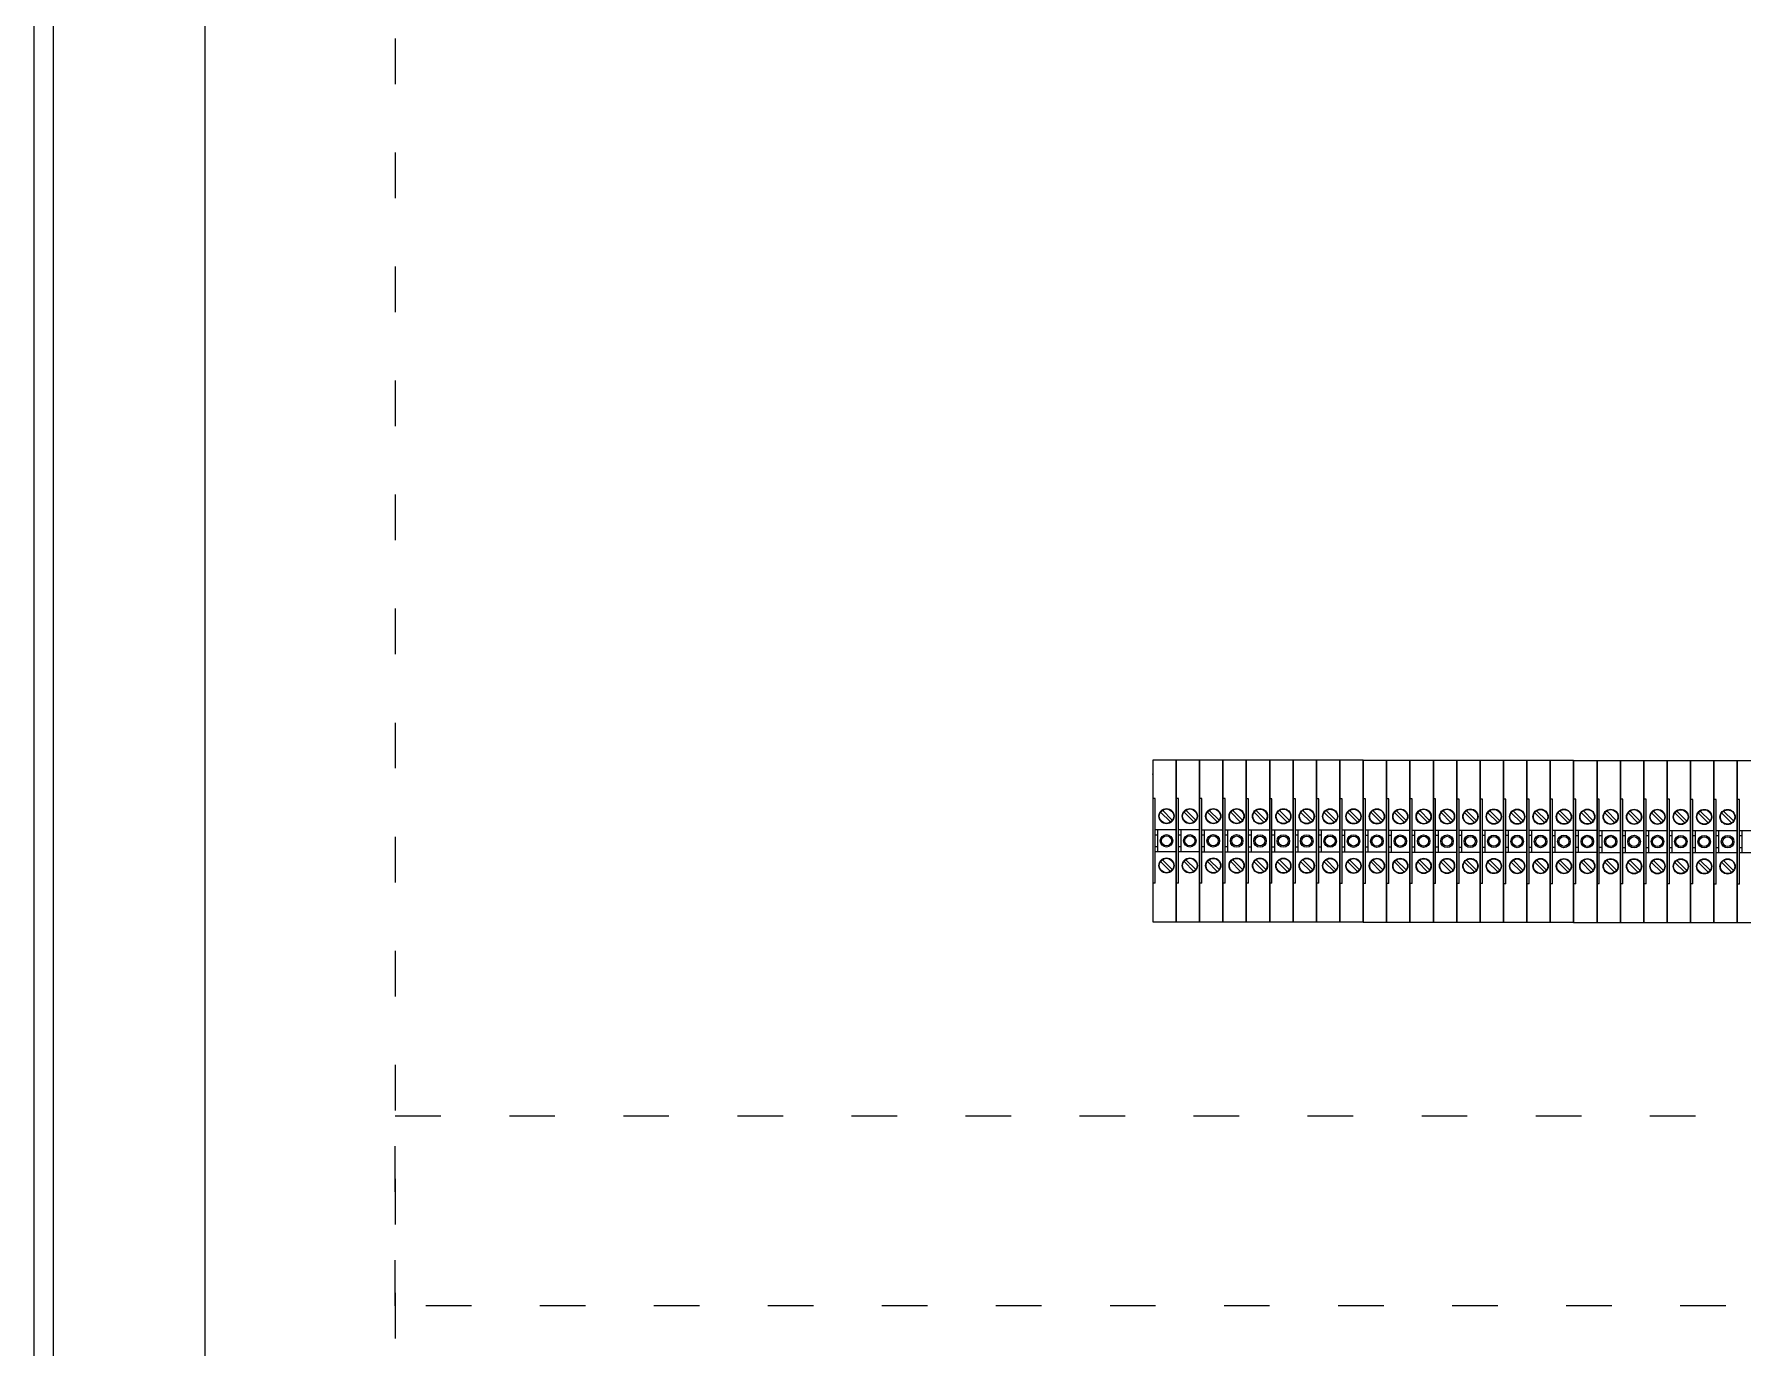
# Model space of a CAD drawing. Header units: millimetres. Extents: x 14879 to 38758, y -20740 to 1136.
# Drawn here: x 34917.1 to 35366.6, y -1366.2 to -1020.7 of the extents above; entities that cross this region are included whole.
import ezdxf

# ---------------------------------------------------------------- set-up
doc = ezdxf.new("R2010")
doc.units = ezdxf.units.MM
doc.linetypes.add('ACAD_ISO03W100', pattern=[30, 12, -18])
doc.linetypes.add('DOT', pattern=[0.559539, 0, -0.27977, 0, -0.27977])
doc.layers.add('1', color=7, linetype='Continuous')

msp = doc.modelspace()

# ---------------------------------------------------------------- linework, layer by layer
for p, q in [((34917.11, -1711.79), (34917.11, 288.21)), ((34922.11, 283.21), (34922.11, -1706.79)), ((34962.11, -1666.79), (34962.11, 243.21))]:
    msp.add_line(p, q)
at = {"color": 1, "linetype": 'ACAD_ISO03W100'}
for points in [[(34962.11, -361.79), (35012.11, -361.79), (35012.11, -1487.35), (34962.11, -1487.35)], [(35012.11, -1355.22), (35012.11, -1305.23), (35722.12, -1305.23), (35722.12, -1355.22)]]:
    msp.add_lwpolyline(points, close=True, dxfattribs=at)
at = {"layer": '1', "color": 7}
for p, q in [((35211.38, -1211.62), (35211.38, -1221.74)), ((35217.53, -1211.62), (35211.38, -1211.62)), ((35217.53, -1254.14), (35217.53, -1211.62)), ((35217.53, -1211.62), (35217.53, -1221.74)), ((35223.68, -1211.62), (35217.53, -1211.62)), ((35223.68, -1254.14), (35223.68, -1211.62)), ((35223.68, -1211.63), (35223.68, -1221.75)), ((35229.83, -1211.63), (35223.68, -1211.63)), ((35229.83, -1254.15), (35229.83, -1211.63)), ((35229.83, -1211.64), (35229.83, -1221.77)), ((35235.98, -1211.64), (35229.83, -1211.64)), ((35235.98, -1254.17), (35235.98, -1211.64)), ((35235.98, -1211.65), (35235.98, -1221.78)), ((35242.13, -1211.65), (35235.98, -1211.65)), ((35242.13, -1254.18), (35242.13, -1211.65)), ((35242.13, -1211.67), (35242.13, -1221.79)), ((35248.28, -1211.67), (35242.13, -1211.67)), ((35248.28, -1254.19), (35248.28, -1211.67)), ((35248.28, -1211.67), (35248.28, -1221.79)), ((35254.43, -1211.67), (35248.28, -1211.67)), ((35254.43, -1254.19), (35254.43, -1211.67)), ((35254.43, -1211.68), (35254.43, -1221.8)), ((35260.58, -1211.68), (35254.43, -1211.68)), ((35260.58, -1254.2), (35260.58, -1211.68)), ((35260.58, -1211.69), (35260.58, -1221.82)), ((35266.73, -1211.69), (35260.58, -1211.69)), ((35266.73, -1254.22), (35266.73, -1211.69)), ((35266.73, -1211.7), (35266.73, -1221.83)), ((35272.88, -1211.7), (35266.73, -1211.7)), ((35272.88, -1254.23), (35272.88, -1211.7)), ((35272.88, -1211.72), (35272.88, -1221.84)), ((35279.03, -1211.72), (35272.88, -1211.72)), ((35279.03, -1254.24), (35279.03, -1211.72)), ((35279.03, -1211.72), (35279.03, -1221.84)), ((35285.18, -1211.72), (35279.03, -1211.72)), ((35285.18, -1254.24), (35285.18, -1211.72)), ((35285.18, -1211.73), (35285.18, -1221.85)), ((35291.33, -1211.73), (35285.18, -1211.73)), ((35291.33, -1254.25), (35291.33, -1211.73)), ((35291.33, -1211.74), (35291.33, -1221.87)), ((35297.48, -1211.74), (35291.33, -1211.74)), ((35297.48, -1254.27), (35297.48, -1211.74)), ((35297.48, -1211.75), (35297.48, -1221.88)), ((35303.63, -1211.75), (35297.48, -1211.75)), ((35303.63, -1254.28), (35303.63, -1211.75)), ((35303.63, -1211.77), (35303.63, -1221.89)), ((35309.78, -1211.77), (35303.63, -1211.77)), ((35309.78, -1254.29), (35309.78, -1211.77)), ((35309.78, -1211.77), (35309.78, -1221.89)), ((35315.93, -1211.77), (35309.78, -1211.77)), ((35315.93, -1254.29), (35315.93, -1211.77)), ((35315.93, -1211.78), (35315.93, -1221.9)), ((35322.08, -1211.78), (35315.93, -1211.78)), ((35322.08, -1254.3), (35322.08, -1211.78)), ((35322.08, -1211.79), (35322.08, -1221.92)), ((35328.23, -1211.79), (35322.08, -1211.79)), ((35328.23, -1254.32), (35328.23, -1211.79)), ((35328.23, -1211.8), (35328.23, -1221.93)), ((35334.38, -1211.8), (35328.23, -1211.8)), ((35334.38, -1254.33), (35334.38, -1211.8)), ((35334.38, -1211.82), (35334.38, -1221.94)), ((35340.53, -1211.82), (35334.38, -1211.82)), ((35340.53, -1254.34), (35340.53, -1211.82)), ((35340.53, -1211.82), (35340.53, -1221.94)), ((35346.68, -1211.82), (35340.53, -1211.82)), ((35346.68, -1254.34), (35346.68, -1211.82)), ((35346.68, -1211.83), (35346.68, -1221.95)), ((35352.83, -1211.83), (35346.68, -1211.83)), ((35352.83, -1254.35), (35352.83, -1211.83)), ((35352.83, -1211.84), (35352.83, -1221.97)), ((35358.98, -1211.84), (35352.83, -1211.84)), ((35358.98, -1254.37), (35358.98, -1211.84)), ((35358.98, -1211.85), (35358.98, -1221.98)), ((35365.13, -1211.85), (35358.98, -1211.85)), ((35365.13, -1254.38), (35365.13, -1211.85)), ((35365.13, -1211.85), (35365.13, -1221.98)), ((35371.28, -1211.85), (35365.13, -1211.85)), ((35211.98, -1221.74), (35211.38, -1221.74)), ((35211.38, -1221.74), (35211.38, -1243.99)), ((35211.98, -1243.99), (35211.98, -1221.74)), ((35218.13, -1221.74), (35217.53, -1221.74)), ((35217.53, -1221.74), (35217.53, -1243.99)), ((35218.13, -1243.99), (35218.13, -1221.74)), ((35224.28, -1221.75), (35223.68, -1221.75)), ((35223.68, -1221.75), (35223.68, -1244)), ((35224.28, -1244), (35224.28, -1221.75)), ((35230.43, -1221.77), (35229.83, -1221.77)), ((35229.83, -1221.77), (35229.83, -1244.02)), ((35230.43, -1244.02), (35230.43, -1221.77)), ((35236.58, -1221.78), (35235.98, -1221.78)), ((35235.98, -1221.78), (35235.98, -1244.03)), ((35236.58, -1244.03), (35236.58, -1221.78)), ((35242.73, -1221.79), (35242.13, -1221.79)), ((35242.13, -1221.79), (35242.13, -1244.04)), ((35242.73, -1244.04), (35242.73, -1221.79)), ((35248.88, -1221.79), (35248.28, -1221.79)), ((35248.28, -1221.79), (35248.28, -1244.04)), ((35248.88, -1244.04), (35248.88, -1221.79)), ((35255.03, -1221.8), (35254.43, -1221.8)), ((35254.43, -1221.8), (35254.43, -1244.05)), ((35255.03, -1244.05), (35255.03, -1221.8)), ((35261.18, -1221.82), (35260.58, -1221.82)), ((35260.58, -1221.82), (35260.58, -1244.07)), ((35261.18, -1244.07), (35261.18, -1221.82)), ((35267.33, -1221.83), (35266.73, -1221.83)), ((35266.73, -1221.83), (35266.73, -1244.08)), ((35267.33, -1244.08), (35267.33, -1221.83)), ((35273.48, -1221.84), (35272.88, -1221.84)), ((35272.88, -1221.84), (35272.88, -1244.09)), ((35273.48, -1244.09), (35273.48, -1221.84)), ((35279.63, -1221.84), (35279.03, -1221.84)), ((35279.03, -1221.84), (35279.03, -1244.09)), ((35279.63, -1244.09), (35279.63, -1221.84)), ((35285.78, -1221.85), (35285.18, -1221.85)), ((35285.18, -1221.85), (35285.18, -1244.1)), ((35285.78, -1244.1), (35285.78, -1221.85)), ((35291.93, -1221.87), (35291.33, -1221.87)), ((35291.33, -1221.87), (35291.33, -1244.12)), ((35291.93, -1244.12), (35291.93, -1221.87)), ((35298.08, -1221.88), (35297.48, -1221.88)), ((35297.48, -1221.88), (35297.48, -1244.13)), ((35298.08, -1244.13), (35298.08, -1221.88)), ((35304.23, -1221.89), (35303.63, -1221.89)), ((35303.63, -1221.89), (35303.63, -1244.14)), ((35304.23, -1244.14), (35304.23, -1221.89)), ((35310.38, -1221.89), (35309.78, -1221.89)), ((35309.78, -1221.89), (35309.78, -1244.14)), ((35310.38, -1244.14), (35310.38, -1221.89)), ((35316.53, -1221.9), (35315.93, -1221.9)), ((35315.93, -1221.9), (35315.93, -1244.15)), ((35316.53, -1244.15), (35316.53, -1221.9)), ((35322.68, -1221.92), (35322.08, -1221.92)), ((35322.08, -1221.92), (35322.08, -1244.17)), ((35322.68, -1244.17), (35322.68, -1221.92)), ((35328.83, -1221.93), (35328.23, -1221.93)), ((35328.23, -1221.93), (35328.23, -1244.18)), ((35328.83, -1244.18), (35328.83, -1221.93)), ((35334.98, -1221.94), (35334.38, -1221.94)), ((35334.38, -1221.94), (35334.38, -1244.19)), ((35334.98, -1244.19), (35334.98, -1221.94)), ((35341.13, -1221.94), (35340.53, -1221.94)), ((35340.53, -1221.94), (35340.53, -1244.19)), ((35341.13, -1244.19), (35341.13, -1221.94)), ((35347.28, -1221.95), (35346.68, -1221.95)), ((35346.68, -1221.95), (35346.68, -1244.2)), ((35347.28, -1244.2), (35347.28, -1221.95)), ((35353.43, -1221.97), (35352.83, -1221.97)), ((35352.83, -1221.97), (35352.83, -1244.22)), ((35353.43, -1244.22), (35353.43, -1221.97)), ((35359.58, -1221.98), (35358.98, -1221.98)), ((35358.98, -1221.98), (35358.98, -1244.23)), ((35359.58, -1244.23), (35359.58, -1221.98)), ((35365.73, -1221.98), (35365.13, -1221.98)), ((35365.13, -1221.98), (35365.13, -1244.23)), ((35365.73, -1244.23), (35365.73, -1221.98)), ((35216.01, -1227.9), (35213.44, -1225.33)), ((35213.94, -1224.83), (35216.51, -1227.4)), ((35222.16, -1227.9), (35219.59, -1225.33)), ((35220.09, -1224.83), (35222.66, -1227.4)), ((35228.31, -1227.91), (35225.74, -1225.34)), ((35226.24, -1224.85), (35228.81, -1227.42)), ((35234.46, -1227.92), (35231.89, -1225.35)), ((35232.39, -1224.86), (35234.96, -1227.43)), ((35240.61, -1227.94), (35238.04, -1225.37)), ((35238.54, -1224.87), (35241.11, -1227.44)), ((35246.76, -1227.95), (35244.19, -1225.38)), ((35244.69, -1224.88), (35247.26, -1227.45)), ((35252.91, -1227.95), (35250.34, -1225.38)), ((35250.84, -1224.88), (35253.41, -1227.45)), ((35259.06, -1227.96), (35256.49, -1225.39)), ((35256.99, -1224.9), (35259.56, -1227.47)), ((35265.21, -1227.97), (35262.64, -1225.4)), ((35263.14, -1224.91), (35265.71, -1227.48)), ((35271.36, -1227.99), (35268.79, -1225.42)), ((35269.29, -1224.92), (35271.86, -1227.49)), ((35277.51, -1228), (35274.94, -1225.43)), ((35275.44, -1224.93), (35278.01, -1227.5)), ((35283.66, -1228), (35281.09, -1225.43)), ((35281.59, -1224.93), (35284.16, -1227.5)), ((35289.81, -1228.01), (35287.24, -1225.44)), ((35287.74, -1224.95), (35290.31, -1227.52)), ((35295.96, -1228.02), (35293.39, -1225.45)), ((35293.89, -1224.96), (35296.46, -1227.53)), ((35302.11, -1228.04), (35299.54, -1225.47)), ((35300.04, -1224.97), (35302.61, -1227.54)), ((35308.26, -1228.05), (35305.69, -1225.48)), ((35306.19, -1224.98), (35308.76, -1227.55)), ((35314.41, -1228.05), (35311.84, -1225.48)), ((35312.34, -1224.98), (35314.91, -1227.55)), ((35320.56, -1228.06), (35317.99, -1225.49)), ((35318.49, -1225), (35321.06, -1227.57)), ((35326.71, -1228.07), (35324.14, -1225.5)), ((35324.64, -1225.01), (35327.21, -1227.58)), ((35332.86, -1228.09), (35330.29, -1225.52)), ((35330.79, -1225.02), (35333.36, -1227.59)), ((35339.01, -1228.1), (35336.44, -1225.53)), ((35336.94, -1225.03), (35339.51, -1227.6)), ((35345.16, -1228.1), (35342.59, -1225.53)), ((35343.09, -1225.03), (35345.66, -1227.6)), ((35351.31, -1228.11), (35348.74, -1225.54)), ((35349.24, -1225.05), (35351.81, -1227.62)), ((35357.46, -1228.12), (35354.89, -1225.55)), ((35355.39, -1225.06), (35357.96, -1227.63)), ((35363.61, -1228.14), (35361.04, -1225.57)), ((35361.54, -1225.07), (35364.11, -1227.64)), ((35217.53, -1230.02), (35211.98, -1230.02)), ((35211.98, -1231.27), (35212.7, -1231.27)), ((35212.7, -1231.27), (35212.7, -1230.02)), ((35212.7, -1234.47), (35212.7, -1231.27)), ((35223.68, -1230.02), (35218.13, -1230.02)), ((35218.13, -1231.27), (35218.85, -1231.27)), ((35218.85, -1231.27), (35218.85, -1230.02)), ((35218.85, -1234.47), (35218.85, -1231.27)), ((35229.83, -1230.03), (35224.28, -1230.03)), ((35224.28, -1231.28), (35225, -1231.28)), ((35225, -1231.28), (35225, -1230.03)), ((35225, -1234.48), (35225, -1231.28)), ((35235.98, -1230.04), (35230.43, -1230.04)), ((35230.43, -1231.29), (35231.15, -1231.29)), ((35231.15, -1231.29), (35231.15, -1230.04)), ((35231.15, -1234.49), (35231.15, -1231.29)), ((35242.13, -1230.05), (35236.58, -1230.05)), ((35236.58, -1231.3), (35237.3, -1231.3)), ((35237.3, -1231.3), (35237.3, -1230.05)), ((35237.3, -1234.5), (35237.3, -1231.3)), ((35248.28, -1230.07), (35242.73, -1230.07)), ((35242.73, -1231.32), (35243.45, -1231.32)), ((35243.45, -1231.32), (35243.45, -1230.07)), ((35243.45, -1234.52), (35243.45, -1231.32)), ((35254.43, -1230.07), (35248.88, -1230.07)), ((35248.88, -1231.32), (35249.6, -1231.32)), ((35249.6, -1231.32), (35249.6, -1230.07)), ((35249.6, -1234.52), (35249.6, -1231.32)), ((35260.58, -1230.08), (35255.03, -1230.08)), ((35255.03, -1231.33), (35255.75, -1231.33)), ((35255.75, -1231.33), (35255.75, -1230.08)), ((35255.75, -1234.53), (35255.75, -1231.33)), ((35266.73, -1230.09), (35261.18, -1230.09)), ((35261.18, -1231.34), (35261.9, -1231.34)), ((35261.9, -1231.34), (35261.9, -1230.09)), ((35261.9, -1234.54), (35261.9, -1231.34)), ((35272.88, -1230.1), (35267.33, -1230.1)), ((35267.33, -1231.35), (35268.05, -1231.35)), ((35268.05, -1231.35), (35268.05, -1230.1)), ((35268.05, -1234.55), (35268.05, -1231.35)), ((35279.03, -1230.12), (35273.48, -1230.12)), ((35273.48, -1231.37), (35274.2, -1231.37)), ((35274.2, -1231.37), (35274.2, -1230.12)), ((35274.2, -1234.57), (35274.2, -1231.37)), ((35285.18, -1230.12), (35279.63, -1230.12)), ((35279.63, -1231.37), (35280.35, -1231.37)), ((35280.35, -1231.37), (35280.35, -1230.12)), ((35280.35, -1234.57), (35280.35, -1231.37)), ((35291.33, -1230.13), (35285.78, -1230.13)), ((35285.78, -1231.38), (35286.5, -1231.38)), ((35286.5, -1231.38), (35286.5, -1230.13)), ((35286.5, -1234.58), (35286.5, -1231.38)), ((35297.48, -1230.14), (35291.93, -1230.14)), ((35291.93, -1231.39), (35292.65, -1231.39)), ((35292.65, -1231.39), (35292.65, -1230.14)), ((35292.65, -1234.59), (35292.65, -1231.39)), ((35303.63, -1230.15), (35298.08, -1230.15)), ((35298.08, -1231.4), (35298.8, -1231.4)), ((35298.8, -1231.4), (35298.8, -1230.15)), ((35298.8, -1234.6), (35298.8, -1231.4)), ((35309.78, -1230.17), (35304.23, -1230.17)), ((35304.23, -1231.42), (35304.95, -1231.42)), ((35304.95, -1231.42), (35304.95, -1230.17)), ((35304.95, -1234.62), (35304.95, -1231.42)), ((35315.93, -1230.17), (35310.38, -1230.17)), ((35310.38, -1231.42), (35311.1, -1231.42)), ((35311.1, -1231.42), (35311.1, -1230.17)), ((35311.1, -1234.62), (35311.1, -1231.42)), ((35322.08, -1230.18), (35316.53, -1230.18)), ((35316.53, -1231.43), (35317.25, -1231.43)), ((35317.25, -1231.43), (35317.25, -1230.18)), ((35317.25, -1234.63), (35317.25, -1231.43)), ((35328.23, -1230.19), (35322.68, -1230.19)), ((35322.68, -1231.44), (35323.4, -1231.44)), ((35323.4, -1231.44), (35323.4, -1230.19)), ((35323.4, -1234.64), (35323.4, -1231.44)), ((35334.38, -1230.2), (35328.83, -1230.2)), ((35328.83, -1231.45), (35329.55, -1231.45)), ((35329.55, -1231.45), (35329.55, -1230.2)), ((35329.55, -1234.65), (35329.55, -1231.45)), ((35340.53, -1230.22), (35334.98, -1230.22)), ((35334.98, -1231.47), (35335.7, -1231.47)), ((35335.7, -1231.47), (35335.7, -1230.22)), ((35335.7, -1234.67), (35335.7, -1231.47)), ((35346.68, -1230.22), (35341.13, -1230.22)), ((35341.13, -1231.47), (35341.85, -1231.47)), ((35341.85, -1231.47), (35341.85, -1230.22)), ((35341.85, -1234.67), (35341.85, -1231.47)), ((35352.83, -1230.23), (35347.28, -1230.23)), ((35347.28, -1231.48), (35348, -1231.48)), ((35348, -1231.48), (35348, -1230.23)), ((35348, -1234.68), (35348, -1231.48)), ((35358.98, -1230.24), (35353.43, -1230.24)), ((35353.43, -1231.49), (35354.15, -1231.49)), ((35354.15, -1231.49), (35354.15, -1230.24)), ((35354.15, -1234.69), (35354.15, -1231.49)), ((35365.13, -1230.25), (35359.58, -1230.25)), ((35359.58, -1231.5), (35360.3, -1231.5)), ((35360.3, -1231.5), (35360.3, -1230.25)), ((35360.3, -1234.7), (35360.3, -1231.5)), ((35371.28, -1230.25), (35365.73, -1230.25)), ((35365.73, -1231.5), (35366.45, -1231.5)), ((35366.45, -1231.5), (35366.45, -1230.25)), ((35366.45, -1234.7), (35366.45, -1231.5)), ((35212.7, -1234.47), (35211.98, -1234.47)), ((35211.98, -1235.72), (35217.53, -1235.72)), ((35212.7, -1235.72), (35212.7, -1234.47)), ((35218.85, -1234.47), (35218.13, -1234.47)), ((35218.13, -1235.72), (35223.68, -1235.72)), ((35218.85, -1235.72), (35218.85, -1234.47)), ((35225, -1234.48), (35224.28, -1234.48)), ((35224.28, -1235.73), (35229.83, -1235.73)), ((35225, -1235.73), (35225, -1234.48)), ((35231.15, -1234.49), (35230.43, -1234.49)), ((35230.43, -1235.74), (35235.98, -1235.74)), ((35231.15, -1235.74), (35231.15, -1234.49)), ((35237.3, -1234.5), (35236.58, -1234.5)), ((35236.58, -1235.75), (35242.13, -1235.75)), ((35237.3, -1235.75), (35237.3, -1234.5)), ((35243.45, -1234.52), (35242.73, -1234.52)), ((35242.73, -1235.77), (35248.28, -1235.77)), ((35243.45, -1235.77), (35243.45, -1234.52)), ((35249.6, -1234.52), (35248.88, -1234.52)), ((35248.88, -1235.77), (35254.43, -1235.77)), ((35249.6, -1235.77), (35249.6, -1234.52)), ((35255.75, -1234.53), (35255.03, -1234.53)), ((35255.03, -1235.78), (35260.58, -1235.78)), ((35255.75, -1235.78), (35255.75, -1234.53)), ((35261.9, -1234.54), (35261.18, -1234.54)), ((35261.18, -1235.79), (35266.73, -1235.79)), ((35261.9, -1235.79), (35261.9, -1234.54)), ((35268.05, -1234.55), (35267.33, -1234.55)), ((35267.33, -1235.8), (35272.88, -1235.8)), ((35268.05, -1235.8), (35268.05, -1234.55)), ((35274.2, -1234.57), (35273.48, -1234.57)), ((35273.48, -1235.82), (35279.03, -1235.82)), ((35274.2, -1235.82), (35274.2, -1234.57)), ((35280.35, -1234.57), (35279.63, -1234.57)), ((35279.63, -1235.82), (35285.18, -1235.82)), ((35280.35, -1235.82), (35280.35, -1234.57)), ((35286.5, -1234.58), (35285.78, -1234.58)), ((35285.78, -1235.83), (35291.33, -1235.83)), ((35286.5, -1235.83), (35286.5, -1234.58)), ((35292.65, -1234.59), (35291.93, -1234.59)), ((35291.93, -1235.84), (35297.48, -1235.84)), ((35292.65, -1235.84), (35292.65, -1234.59)), ((35298.8, -1234.6), (35298.08, -1234.6)), ((35298.08, -1235.85), (35303.63, -1235.85)), ((35298.8, -1235.85), (35298.8, -1234.6)), ((35304.95, -1234.62), (35304.23, -1234.62)), ((35304.23, -1235.87), (35309.78, -1235.87)), ((35304.95, -1235.87), (35304.95, -1234.62)), ((35311.1, -1234.62), (35310.38, -1234.62)), ((35310.38, -1235.87), (35315.93, -1235.87)), ((35311.1, -1235.87), (35311.1, -1234.62)), ((35317.25, -1234.63), (35316.53, -1234.63)), ((35316.53, -1235.88), (35322.08, -1235.88)), ((35317.25, -1235.88), (35317.25, -1234.63)), ((35323.4, -1234.64), (35322.68, -1234.64)), ((35322.68, -1235.89), (35328.23, -1235.89)), ((35323.4, -1235.89), (35323.4, -1234.64)), ((35329.55, -1234.65), (35328.83, -1234.65)), ((35328.83, -1235.9), (35334.38, -1235.9)), ((35329.55, -1235.9), (35329.55, -1234.65)), ((35335.7, -1234.67), (35334.98, -1234.67)), ((35334.98, -1235.92), (35340.53, -1235.92)), ((35335.7, -1235.92), (35335.7, -1234.67)), ((35341.85, -1234.67), (35341.13, -1234.67)), ((35341.13, -1235.92), (35346.68, -1235.92)), ((35341.85, -1235.92), (35341.85, -1234.67)), ((35348, -1234.68), (35347.28, -1234.68)), ((35347.28, -1235.93), (35352.83, -1235.93)), ((35348, -1235.93), (35348, -1234.68)), ((35354.15, -1234.69), (35353.43, -1234.69)), ((35353.43, -1235.94), (35358.98, -1235.94)), ((35354.15, -1235.94), (35354.15, -1234.69)), ((35360.3, -1234.7), (35359.58, -1234.7)), ((35359.58, -1235.95), (35365.13, -1235.95)), ((35360.3, -1235.95), (35360.3, -1234.7)), ((35366.45, -1234.7), (35365.73, -1234.7)), ((35365.73, -1235.95), (35371.28, -1235.95)), ((35366.45, -1235.95), (35366.45, -1234.7)), ((35216.01, -1240.9), (35213.44, -1238.33)), ((35213.94, -1237.83), (35216.51, -1240.4)), ((35222.16, -1240.9), (35219.59, -1238.33)), ((35220.09, -1237.83), (35222.66, -1240.4)), ((35228.31, -1240.91), (35225.74, -1238.34)), ((35226.24, -1237.85), (35228.81, -1240.42)), ((35234.46, -1240.92), (35231.89, -1238.35)), ((35232.39, -1237.86), (35234.96, -1240.43)), ((35240.61, -1240.94), (35238.04, -1238.37)), ((35238.54, -1237.87), (35241.11, -1240.44)), ((35246.76, -1240.95), (35244.19, -1238.38)), ((35244.69, -1237.88), (35247.26, -1240.45)), ((35252.91, -1240.95), (35250.34, -1238.38)), ((35250.84, -1237.88), (35253.41, -1240.45)), ((35259.06, -1240.96), (35256.49, -1238.39)), ((35256.99, -1237.9), (35259.56, -1240.47)), ((35265.21, -1240.97), (35262.64, -1238.4)), ((35263.14, -1237.91), (35265.71, -1240.48)), ((35271.36, -1240.99), (35268.79, -1238.42)), ((35269.29, -1237.92), (35271.86, -1240.49)), ((35277.51, -1241), (35274.94, -1238.43)), ((35275.44, -1237.93), (35278.01, -1240.5)), ((35283.66, -1241), (35281.09, -1238.43)), ((35281.59, -1237.93), (35284.16, -1240.5)), ((35289.81, -1241.01), (35287.24, -1238.44)), ((35287.74, -1237.95), (35290.31, -1240.52)), ((35295.96, -1241.02), (35293.39, -1238.45)), ((35293.89, -1237.96), (35296.46, -1240.53)), ((35302.11, -1241.04), (35299.54, -1238.47)), ((35300.04, -1237.97), (35302.61, -1240.54)), ((35308.26, -1241.05), (35305.69, -1238.48)), ((35306.19, -1237.98), (35308.76, -1240.55)), ((35314.41, -1241.05), (35311.84, -1238.48)), ((35312.34, -1237.98), (35314.91, -1240.55)), ((35320.56, -1241.06), (35317.99, -1238.49)), ((35318.49, -1238), (35321.06, -1240.57)), ((35326.71, -1241.07), (35324.14, -1238.5)), ((35324.64, -1238.01), (35327.21, -1240.58)), ((35332.86, -1241.09), (35330.29, -1238.52)), ((35330.79, -1238.02), (35333.36, -1240.59)), ((35339.01, -1241.1), (35336.44, -1238.53)), ((35336.94, -1238.03), (35339.51, -1240.6)), ((35345.16, -1241.1), (35342.59, -1238.53)), ((35343.09, -1238.03), (35345.66, -1240.6)), ((35351.31, -1241.11), (35348.74, -1238.54)), ((35349.24, -1238.05), (35351.81, -1240.62)), ((35357.46, -1241.12), (35354.89, -1238.55)), ((35355.39, -1238.06), (35357.96, -1240.63)), ((35363.61, -1241.14), (35361.04, -1238.57)), ((35361.54, -1238.07), (35364.11, -1240.64)), ((35211.98, -1243.99), (35211.38, -1243.99)), ((35211.38, -1243.99), (35211.38, -1254.14)), ((35218.13, -1243.99), (35217.53, -1243.99)), ((35217.53, -1243.99), (35217.53, -1254.14)), ((35224.28, -1244), (35223.68, -1244)), ((35223.68, -1244), (35223.68, -1254.15)), ((35230.43, -1244.02), (35229.83, -1244.02)), ((35229.83, -1244.02), (35229.83, -1254.17)), ((35236.58, -1244.03), (35235.98, -1244.03)), ((35235.98, -1244.03), (35235.98, -1254.18)), ((35242.73, -1244.04), (35242.13, -1244.04)), ((35242.13, -1244.04), (35242.13, -1254.19)), ((35248.88, -1244.04), (35248.28, -1244.04)), ((35248.28, -1244.04), (35248.28, -1254.19)), ((35255.03, -1244.05), (35254.43, -1244.05)), ((35254.43, -1244.05), (35254.43, -1254.2)), ((35261.18, -1244.07), (35260.58, -1244.07)), ((35260.58, -1244.07), (35260.58, -1254.22)), ((35267.33, -1244.08), (35266.73, -1244.08)), ((35266.73, -1244.08), (35266.73, -1254.23)), ((35273.48, -1244.09), (35272.88, -1244.09)), ((35272.88, -1244.09), (35272.88, -1254.24)), ((35279.63, -1244.09), (35279.03, -1244.09)), ((35279.03, -1244.09), (35279.03, -1254.24)), ((35285.78, -1244.1), (35285.18, -1244.1)), ((35285.18, -1244.1), (35285.18, -1254.25)), ((35291.93, -1244.12), (35291.33, -1244.12)), ((35291.33, -1244.12), (35291.33, -1254.27)), ((35298.08, -1244.13), (35297.48, -1244.13)), ((35297.48, -1244.13), (35297.48, -1254.28)), ((35304.23, -1244.14), (35303.63, -1244.14)), ((35303.63, -1244.14), (35303.63, -1254.29)), ((35310.38, -1244.14), (35309.78, -1244.14)), ((35309.78, -1244.14), (35309.78, -1254.29)), ((35316.53, -1244.15), (35315.93, -1244.15)), ((35315.93, -1244.15), (35315.93, -1254.3)), ((35322.68, -1244.17), (35322.08, -1244.17)), ((35322.08, -1244.17), (35322.08, -1254.32)), ((35328.83, -1244.18), (35328.23, -1244.18)), ((35328.23, -1244.18), (35328.23, -1254.33)), ((35334.98, -1244.19), (35334.38, -1244.19)), ((35334.38, -1244.19), (35334.38, -1254.34)), ((35341.13, -1244.19), (35340.53, -1244.19)), ((35340.53, -1244.19), (35340.53, -1254.34)), ((35347.28, -1244.2), (35346.68, -1244.2)), ((35346.68, -1244.2), (35346.68, -1254.35)), ((35353.43, -1244.22), (35352.83, -1244.22)), ((35352.83, -1244.22), (35352.83, -1254.37)), ((35359.58, -1244.23), (35358.98, -1244.23)), ((35358.98, -1244.23), (35358.98, -1254.38)), ((35365.73, -1244.23), (35365.13, -1244.23)), ((35365.13, -1244.23), (35365.13, -1254.38)), ((35211.38, -1254.14), (35217.53, -1254.14)), ((35217.53, -1254.14), (35223.68, -1254.14)), ((35223.68, -1254.15), (35229.83, -1254.15)), ((35229.83, -1254.17), (35235.98, -1254.17)), ((35235.98, -1254.18), (35242.13, -1254.18)), ((35242.13, -1254.19), (35248.28, -1254.19)), ((35248.28, -1254.19), (35254.43, -1254.19)), ((35254.43, -1254.2), (35260.58, -1254.2)), ((35260.58, -1254.22), (35266.73, -1254.22)), ((35266.73, -1254.23), (35272.88, -1254.23)), ((35272.88, -1254.24), (35279.03, -1254.24)), ((35279.03, -1254.24), (35285.18, -1254.24)), ((35285.18, -1254.25), (35291.33, -1254.25)), ((35291.33, -1254.27), (35297.48, -1254.27)), ((35297.48, -1254.28), (35303.63, -1254.28)), ((35303.63, -1254.29), (35309.78, -1254.29)), ((35309.78, -1254.29), (35315.93, -1254.29)), ((35315.93, -1254.3), (35322.08, -1254.3)), ((35322.08, -1254.32), (35328.23, -1254.32)), ((35328.23, -1254.33), (35334.38, -1254.33)), ((35334.38, -1254.34), (35340.53, -1254.34)), ((35340.53, -1254.34), (35346.68, -1254.34)), ((35346.68, -1254.35), (35352.83, -1254.35)), ((35352.83, -1254.37), (35358.98, -1254.37)), ((35358.98, -1254.38), (35365.13, -1254.38)), ((35365.13, -1254.38), (35371.28, -1254.38))]:
    msp.add_line(p, q, dxfattribs=at)
for centre, radius in [((35214.98, -1226.37), 2), ((35214.98, -1226.37), 1.9), ((35221.13, -1226.37), 2), ((35221.13, -1226.37), 1.9), ((35227.28, -1226.38), 2), ((35227.28, -1226.38), 1.9), ((35233.43, -1226.39), 2), ((35233.43, -1226.39), 1.9), ((35239.58, -1226.4), 2), ((35239.58, -1226.4), 1.9), ((35245.73, -1226.42), 2), ((35245.73, -1226.42), 1.9), ((35251.88, -1226.42), 2), ((35251.88, -1226.42), 1.9), ((35258.03, -1226.43), 2), ((35258.03, -1226.43), 1.9), ((35264.18, -1226.44), 2), ((35264.18, -1226.44), 1.9), ((35270.33, -1226.45), 2), ((35270.33, -1226.45), 1.9), ((35276.48, -1226.47), 2), ((35276.48, -1226.47), 1.9), ((35282.63, -1226.47), 2), ((35282.63, -1226.47), 1.9), ((35288.78, -1226.48), 2), ((35288.78, -1226.48), 1.9), ((35294.93, -1226.49), 2), ((35294.93, -1226.49), 1.9), ((35301.08, -1226.5), 2), ((35301.08, -1226.5), 1.9), ((35307.23, -1226.52), 2), ((35307.23, -1226.52), 1.9), ((35313.38, -1226.52), 2), ((35313.38, -1226.52), 1.9), ((35319.53, -1226.53), 2), ((35319.53, -1226.53), 1.9), ((35325.68, -1226.54), 2), ((35325.68, -1226.54), 1.9), ((35331.83, -1226.55), 2), ((35331.83, -1226.55), 1.9), ((35337.98, -1226.57), 2), ((35337.98, -1226.57), 1.9), ((35344.13, -1226.57), 2), ((35344.13, -1226.57), 1.9), ((35350.28, -1226.58), 2), ((35350.28, -1226.58), 1.9), ((35356.43, -1226.59), 2), ((35356.43, -1226.59), 1.9), ((35362.58, -1226.6), 2), ((35362.58, -1226.6), 1.9), ((35214.98, -1232.87), 1.65), ((35221.13, -1232.87), 1.65), ((35227.28, -1232.88), 1.65), ((35233.43, -1232.89), 1.65), ((35239.58, -1232.9), 1.65), ((35245.73, -1232.92), 1.65), ((35251.88, -1232.92), 1.65), ((35258.03, -1232.93), 1.65), ((35264.18, -1232.94), 1.65), ((35270.33, -1232.95), 1.65), ((35276.48, -1232.97), 1.65), ((35282.63, -1232.97), 1.65), ((35288.78, -1232.98), 1.65), ((35294.93, -1232.99), 1.65), ((35301.08, -1233), 1.65), ((35307.23, -1233.02), 1.65), ((35313.38, -1233.02), 1.65), ((35319.53, -1233.03), 1.65), ((35325.68, -1233.04), 1.65), ((35331.83, -1233.05), 1.65), ((35337.98, -1233.07), 1.65), ((35344.13, -1233.07), 1.65), ((35350.28, -1233.08), 1.65), ((35356.43, -1233.09), 1.65), ((35362.58, -1233.1), 1.65), ((35214.98, -1232.87), 1.3), ((35221.13, -1232.87), 1.3), ((35227.28, -1232.88), 1.3), ((35233.43, -1232.89), 1.3), ((35239.58, -1232.9), 1.3), ((35245.73, -1232.92), 1.3), ((35251.88, -1232.92), 1.3), ((35258.03, -1232.93), 1.3), ((35264.18, -1232.94), 1.3), ((35270.33, -1232.95), 1.3), ((35276.48, -1232.97), 1.3), ((35282.63, -1232.97), 1.3), ((35288.78, -1232.98), 1.3), ((35294.93, -1232.99), 1.3), ((35301.08, -1233), 1.3), ((35307.23, -1233.02), 1.3), ((35313.38, -1233.02), 1.3), ((35319.53, -1233.03), 1.3), ((35325.68, -1233.04), 1.3), ((35331.83, -1233.05), 1.3), ((35337.98, -1233.07), 1.3), ((35344.13, -1233.07), 1.3), ((35350.28, -1233.08), 1.3), ((35356.43, -1233.09), 1.3), ((35362.58, -1233.1), 1.3), ((35214.98, -1239.37), 2), ((35214.98, -1239.37), 1.9), ((35221.13, -1239.37), 2), ((35221.13, -1239.37), 1.9), ((35227.28, -1239.38), 2), ((35227.28, -1239.38), 1.9), ((35233.43, -1239.39), 2), ((35233.43, -1239.39), 1.9), ((35239.58, -1239.4), 2), ((35239.58, -1239.4), 1.9), ((35245.73, -1239.42), 2), ((35245.73, -1239.42), 1.9), ((35251.88, -1239.42), 2), ((35251.88, -1239.42), 1.9), ((35258.03, -1239.43), 2), ((35258.03, -1239.43), 1.9), ((35264.18, -1239.44), 2), ((35264.18, -1239.44), 1.9), ((35270.33, -1239.45), 2), ((35270.33, -1239.45), 1.9), ((35276.48, -1239.47), 2), ((35276.48, -1239.47), 1.9), ((35282.63, -1239.47), 2), ((35282.63, -1239.47), 1.9), ((35288.78, -1239.48), 2), ((35288.78, -1239.48), 1.9), ((35294.93, -1239.49), 2), ((35294.93, -1239.49), 1.9), ((35301.08, -1239.5), 2), ((35301.08, -1239.5), 1.9), ((35307.23, -1239.52), 2), ((35307.23, -1239.52), 1.9), ((35313.38, -1239.52), 2), ((35313.38, -1239.52), 1.9), ((35319.53, -1239.53), 2), ((35319.53, -1239.53), 1.9), ((35325.68, -1239.54), 2), ((35325.68, -1239.54), 1.9), ((35331.83, -1239.55), 2), ((35331.83, -1239.55), 1.9), ((35337.98, -1239.57), 2), ((35337.98, -1239.57), 1.9), ((35344.13, -1239.57), 2), ((35344.13, -1239.57), 1.9), ((35350.28, -1239.58), 2), ((35350.28, -1239.58), 1.9), ((35356.43, -1239.59), 2), ((35356.43, -1239.59), 1.9), ((35362.58, -1239.6), 2), ((35362.58, -1239.6), 1.9)]:
    msp.add_circle(centre, radius, dxfattribs=at)
at = {"layer": '1', "color": 7, "linetype": 'DOT'}
for p in [(35211.38, -1215.37), (35217.53, -1215.37), (35223.68, -1215.38), (35229.83, -1215.39), (35235.98, -1215.4), (35242.13, -1215.42), (35248.28, -1215.42), (35254.43, -1215.43), (35260.58, -1215.44), (35266.73, -1215.45), (35272.88, -1215.47), (35279.03, -1215.47), (35285.18, -1215.48), (35291.33, -1215.49), (35297.48, -1215.5), (35303.63, -1215.52), (35309.78, -1215.52), (35315.93, -1215.53), (35322.08, -1215.54), (35328.23, -1215.55), (35334.38, -1215.57), (35340.53, -1215.57), (35346.68, -1215.58), (35352.83, -1215.59), (35358.98, -1215.6), (35365.13, -1215.6)]:
    msp.add_point(p, dxfattribs=at)

doc.saveas('drawing.dxf')
